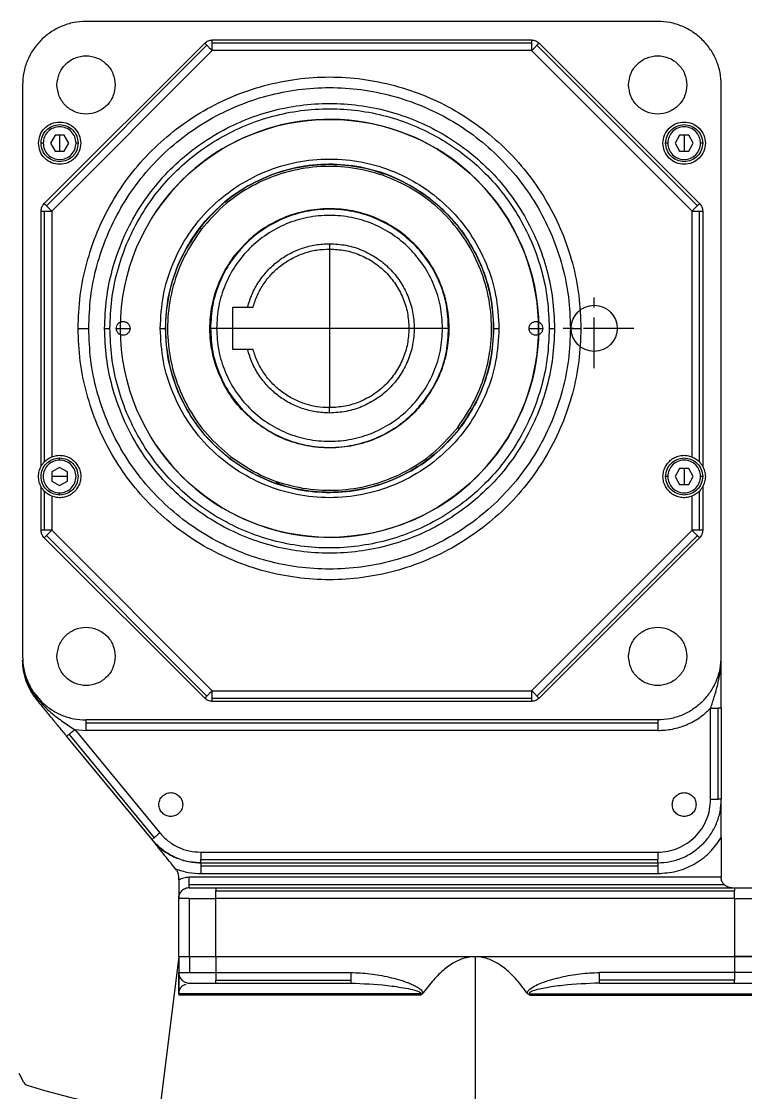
# Model space of a CAD drawing. Header units: millimetres. Extents: x 150937 to 394412, y 327166 to 584759.
# Drawn here: x 268466.1 to 268602.9, y 404506.5 to 404708.9 of the extents above; entities that cross this region are included whole.
import ezdxf

# ---------------------------------------------------------------- set-up
doc = ezdxf.new("R2010")
doc.units = ezdxf.units.MM
doc.linetypes.add('CENTER', pattern=[50.8, 31.75, -6.35, 6.35, -6.35])

# ---------------------------------------------------------------- blocks, each defined once
blk = doc.blocks.new('Motor_Hyponic_1hp_side')
at = {"color": 7, "linetype": 'Continuous', "lineweight": 25}
for p, q in [((62, 58), (-46, 58)), ((-53.91, 23.59), (-23.59, 53.91)), ((-23.17, 53.5), (-53.5, 23.17)), ((-22.17, 54.5), (38.17, 54.5)), ((38.17, 53.91), (-22.17, 53.91)), ((69.5, 23.17), (39.17, 53.5)), ((39.59, 53.91), (69.91, 23.59)), ((-22.17, 52.5), (-52.5, 22.17)), ((38.17, 52.5), (-22.17, 52.5)), ((68.5, 22.17), (38.17, 52.5)), ((-58, 46), (-58, -62)), ((74, -62), (74, 46)), ((-51.87, 36.5), (-52.73, 35)), ((-50.13, 36.5), (-51.87, 36.5)), ((-51, 36.5), (-51, 35)), ((-49.27, 35), (-50.13, 36.5)), ((66.13, 36.5), (65.27, 35)), ((67.87, 36.5), (66.13, 36.5)), ((67, 36.5), (67, 35)), ((68.73, 35), (67.87, 36.5)), ((-52.73, 35), (-51.87, 33.5)), ((-51, 35), (-51, 33.5)), ((-50.13, 33.5), (-49.27, 35)), ((65.27, 35), (66.13, 33.5)), ((67, 35), (67, 33.5)), ((67.87, 33.5), (68.73, 35)), ((-51.87, 33.5), (-50.13, 33.5)), ((66.13, 33.5), (67.87, 33.5)), ((8.41, 29.84), (10.11, 29.17)), ((-54.5, -26.06), (-54.5, 22.17)), ((-53.91, 22.17), (-53.91, -25.26)), ((-52.5, 22.17), (-52.5, -24.29)), ((68.5, -24.29), (68.5, 22.17)), ((69.91, -25.26), (69.91, 22.17)), ((70.5, 22.17), (70.5, -26.06)), ((13.78, 17.83), (15.16, 16.53)), ((-17.8, 13.76), (-16.82, 14.8)), ((-0.36, 14.97), (0.85, 14.92)), ((-18.37, 12.91), (-17.83, 13.78)), ((-18.21, 13.1), (-17.8, 13.76)), ((-18.3, 4), (-15.49, 4)), ((-18.3, -4), (-18.3, 4)), ((-42.5, 0), (-41.5, 0)), ((-40.3, 0), (-39, 0)), ((-39, 0), (-37.7, 0)), ((-32, 0), (-31, 0)), ((-21.35, 0), (-22.5, 0)), ((-22.4, -0.97), (-22.45, 0.53)), ((-22.36, -1.42), (-22.42, 0.77)), ((22.5, 0), (21.35, 0)), ((22.36, 1.42), (22.42, -0.77)), ((22.4, 0.97), (22.45, -0.53)), ((31, 0), (32, 0)), ((37.7, 0), (39, 0)), ((39, 0), (40.3, 0)), ((41.5, 0), (42.5, 0)), ((-15.49, -4), (-18.3, -4)), ((17.8, -13.76), (16.82, -14.8)), ((18.21, -13.1), (17.8, -13.76)), ((18.37, -12.91), (17.83, -13.78)), ((0.85, -14.92), (-0.36, -14.97)), ((-13.78, -17.83), (-15.16, -16.53)), ((-51, -26.27), (-52.5, -27.13)), ((-49.5, -27.13), (-51, -26.27)), ((-52.5, -27.13), (-52.5, -28.87)), ((-51, -28), (-52.5, -28)), ((-49.5, -28), (-51, -28)), ((-49.5, -28.87), (-49.5, -27.13)), ((66.13, -26.5), (65.27, -28)), ((65.27, -28), (66.13, -29.5)), ((67.87, -26.5), (66.13, -26.5)), ((67, -26.5), (67, -28)), ((67, -28), (67, -29.5)), ((68.73, -28), (67.87, -26.5)), ((67.87, -29.5), (68.73, -28)), ((-54.5, -38.17), (-54.5, -29.94)), ((-52.5, -28.87), (-51, -29.73)), ((-51, -29.73), (-49.5, -28.87)), ((-8.41, -29.84), (-10.11, -29.17)), ((66.13, -29.5), (67.87, -29.5)), ((70.5, -29.94), (70.5, -38.17)), ((-53.91, -30.74), (-53.91, -38.17)), ((-52.5, -31.71), (-52.5, -38.17)), ((68.5, -38.17), (68.5, -31.71)), ((69.91, -38.17), (69.91, -30.74)), ((-52.5, -38.17), (-22.17, -68.5)), ((38.17, -68.5), (68.5, -38.17)), ((-23.59, -69.91), (-53.91, -39.59)), ((-53.5, -39.17), (-23.17, -69.5)), ((39.17, -69.5), (69.5, -39.17)), ((69.91, -39.59), (39.59, -69.91)), ((-58, -62.69), (-57.98, -62.83)), ((-22.17, -68.5), (38.17, -68.5)), ((-54.37, -70.58), (-55.37, -69.33)), ((-22.17, -69.91), (38.17, -69.91)), ((38.17, -70.5), (-22.17, -70.5)), ((72, -89), (72, -71.8)), ((73.41, -89), (73.41, -71.8)), ((74, -71.8), (74, -89)), ((62, -74), (-46, -74)), ((62, -74.59), (-46, -74.59)), ((-49.22, -76.74), (-33.15, -96.26)), ((-48.13, -75.84), (-46, -76)), ((-48.13, -75.84), (-32.06, -95.36)), ((62, -76), (-46, -76)), ((-49.68, -77.11), (-33.6, -96.63)), ((74, -96.25), (74, -103.74)), ((-24.34, -99), (62, -99)), ((-24.34, -100.41), (62, -100.41)), ((-24.34, -101), (62, -101)), ((-28.94, -102.37), (-29.1, -102.17)), ((-28.94, -102.37), (-28.61, -102.96)), ((-28.5, -103.62), (-28.61, -102.96)), ((62, -101.63), (-24.23, -101.63)), ((-24.23, -103.04), (62, -103.04)), ((-28.5, -104.28), (-28.5, -103.62)), ((74, -103.74), (-26.5, -103.74)), ((74.59, -105.16), (-26.5, -105.16)), ((-21.5, -105.74), (76.5, -105.74)), ((-21.5, -106.33), (76.5, -106.33)), ((-28.5, -118.74), (-28.5, -107.74)), ((-26.45, -118.74), (-26.45, -107.74)), ((76.5, -107.74), (-21.5, -107.74)), ((-21.5, -118.74), (-21.5, -107.74)), ((76.5, -107.74), (76.5, -118.74)), ((-28.5, -118.74), (-32.5, -150.75)), ((-28.5, -118.74), (-28.5, -121.74)), ((-26.45, -118.74), (-26.45, -121.74)), ((-21.5, -118.74), (-21.5, -121.74)), ((-21.5, -118.74), (27.5, -118.74)), ((-21.5, -118.74), (76.5, -118.74)), ((27.5, -118.74), (27.5, -150.74)), ((27.5, -118.74), (76.5, -118.74)), ((76.5, -118.74), (76.5, -121.74)), ((-28.5, -121.74), (-28.5, -123.74)), ((-21.5, -121.74), (4, -121.74)), ((-21.5, -123.16), (4, -123.16)), ((76.5, -121.74), (51, -121.74)), ((76.5, -123.16), (51, -123.16)), ((-28.5, -123.74), (-28.5, -125.63)), ((-26.89, -123.7), (-26.5, -123.74)), ((-21.5, -123.74), (4, -123.74)), ((19.11, -123.74), (17.64, -125.63)), ((37.36, -125.63), (35.89, -123.74)), ((51, -123.74), (76.5, -123.74))]:
    blk.add_line(p, q, dxfattribs=at)
for p, q in [((0, 15), (0, -15)), ((21.35, 0), (-21.35, 0))]:
    blk.add_line(p, q)
for points in [[(-46, 58), (-46.79, 57.96), (-48.36, 57.87), (-50.62, 57.15), (-52.72, 56.06), (-53.9, 55.01), (-54.49, 54.49)], [(70.49, 54.49), (69.9, 55.01), (68.72, 56.06), (66.62, 57.15), (64.36, 57.87), (62.79, 57.96), (62, 58)], [(-54.49, 54.49), (-55.01, 53.9), (-56.06, 52.72), (-57.15, 50.62), (-57.87, 48.36), (-57.96, 46.79), (-58, 46)], [(-23.59, 53.91), (-23.38, 54.08), (-22.97, 54.42), (-22.44, 54.47), (-22.17, 54.5)], [(-23.59, 53.91), (-23.58, 53.91), (-23.57, 53.9), (-23.49, 53.81), (-23.36, 53.69), (-23.23, 53.56), (-23.17, 53.5)], [(-23.17, 53.5), (-23.1, 53.43), (-22.96, 53.29), (-22.72, 53.04), (-22.45, 52.78), (-22.26, 52.59), (-22.17, 52.5)], [(-22.17, 53.91), (-22.17, 54), (-22.17, 54.18), (-22.17, 54.36), (-22.17, 54.48), (-22.17, 54.49), (-22.17, 54.5)], [(-22.17, 52.5), (-22.17, 52.63), (-22.17, 52.89), (-22.17, 53.27), (-22.17, 53.62), (-22.17, 53.82), (-22.17, 53.91)], [(38.17, 54.5), (38.44, 54.47), (38.97, 54.42), (39.38, 54.08), (39.59, 53.91)], [(38.17, 54.5), (38.17, 54.49), (38.17, 54.48), (38.17, 54.36), (38.17, 54.18), (38.17, 54), (38.17, 53.91)], [(38.17, 53.91), (38.17, 53.82), (38.17, 53.62), (38.17, 53.27), (38.17, 52.89), (38.17, 52.63), (38.17, 52.5)], [(38.17, 52.5), (38.26, 52.59), (38.45, 52.78), (38.72, 53.04), (38.96, 53.29), (39.1, 53.43), (39.17, 53.5)], [(39.17, 53.5), (39.23, 53.56), (39.36, 53.69), (39.49, 53.81), (39.57, 53.9), (39.58, 53.91), (39.59, 53.91)], [(74, 46), (73.96, 46.79), (73.87, 48.36), (73.15, 50.62), (72.06, 52.72), (71.01, 53.9), (70.49, 54.49)], [(-51.5, 46), (-51.42, 46.72), (-51.25, 48.16), (-49.98, 49.99), (-48.16, 51.21), (-46, 51.64), (-43.84, 51.21), (-42.02, 49.99), (-40.75, 48.16), (-40.58, 46.72), (-40.5, 46)], [(56.5, 46), (56.58, 46.72), (56.75, 48.16), (58.02, 49.99), (59.84, 51.21), (62, 51.64), (64.16, 51.21), (65.98, 49.99), (67.25, 48.16), (67.42, 46.72), (67.5, 46)], [(-40.5, 46), (-40.58, 45.28), (-40.75, 43.84), (-42.02, 42.01), (-43.84, 40.79), (-46, 40.36), (-48.16, 40.79), (-49.98, 42.01), (-51.25, 43.84), (-51.42, 45.28), (-51.5, 46)], [(67.5, 46), (67.42, 45.28), (67.25, 43.84), (65.98, 42.01), (64.16, 40.79), (62, 40.36), (59.84, 40.79), (58.02, 42.01), (56.75, 43.84), (56.58, 45.28), (56.5, 46)], [(-42.5, 0), (-42.43, 1.85), (-42.29, 5.56), (-41.16, 11.03), (-39.38, 16.31), (-36.91, 21.31), (-33.81, 25.95), (-30.14, 30.14), (-25.95, 33.81), (-21.31, 36.91), (-16.31, 39.38), (-11.03, 41.17), (-5.56, 42.26), (0, 42.62), (5.56, 42.26), (11.03, 41.17), (16.31, 39.38), (21.31, 36.91), (25.95, 33.81), (30.14, 30.14), (33.81, 25.95), (36.91, 21.31), (39.38, 16.31), (41.16, 11.03), (42.29, 5.56), (42.43, 1.85), (42.5, 0)], [(-41.5, 0), (-41.43, 1.81), (-41.29, 5.43), (-40.19, 10.77), (-38.45, 15.93), (-36.04, 20.81), (-33.02, 25.34), (-29.43, 29.43), (-25.34, 33.02), (-20.81, 36.04), (-15.93, 38.45), (-10.77, 40.2), (-5.43, 41.26), (0, 41.62), (5.43, 41.26), (10.77, 40.2), (15.93, 38.45), (20.81, 36.04), (25.34, 33.02), (29.43, 29.43), (33.02, 25.34), (36.04, 20.81), (38.45, 15.93), (40.19, 10.77), (41.29, 5.43), (41.43, 1.81), (41.5, 0)], [(-55, 35), (-54.94, 35.52), (-54.82, 36.57), (-53.89, 37.9), (-52.57, 38.79), (-51, 39.1), (-49.43, 38.79), (-48.11, 37.9), (-47.18, 36.57), (-47.06, 35.52), (-47, 35)], [(-54.5, 35), (-54.45, 35.46), (-54.34, 36.38), (-53.53, 37.53), (-52.38, 38.34), (-51.46, 38.45), (-51, 38.5)], [(-51, 38.5), (-50.54, 38.45), (-49.62, 38.34), (-48.47, 37.53), (-47.66, 36.38), (-47.55, 35.46), (-47.5, 35)], [(63, 35), (63.06, 35.52), (63.18, 36.57), (64.11, 37.9), (65.43, 38.79), (67, 39.1), (68.57, 38.79), (69.89, 37.9), (70.82, 36.57), (70.94, 35.52), (71, 35)], [(63.5, 35), (63.55, 35.46), (63.66, 36.38), (64.47, 37.53), (65.62, 38.34), (66.54, 38.45), (67, 38.5)], [(67, 38.5), (67.46, 38.45), (68.38, 38.34), (69.53, 37.53), (70.34, 36.38), (70.45, 35.46), (70.5, 35)], [(-51, 38.1), (-51.41, 38.05), (-52.22, 37.96), (-53.24, 37.24), (-53.96, 36.22), (-54.05, 35.41), (-54.1, 35)], [(-47.9, 35), (-47.95, 35.41), (-48.04, 36.22), (-48.76, 37.24), (-49.78, 37.96), (-50.59, 38.05), (-51, 38.1)], [(67, 38.1), (66.59, 38.05), (65.78, 37.96), (64.76, 37.24), (64.04, 36.22), (63.95, 35.41), (63.9, 35)], [(70.1, 35), (70.05, 35.41), (69.96, 36.22), (69.24, 37.24), (68.22, 37.96), (67.41, 38.05), (67, 38.1)], [(-47, 35), (-47.06, 34.48), (-47.18, 33.43), (-48.11, 32.1), (-49.43, 31.21), (-51, 30.9), (-52.57, 31.21), (-53.89, 32.1), (-54.82, 33.43), (-54.94, 34.48), (-55, 35)], [(-51, 31.5), (-51.46, 31.55), (-52.38, 31.66), (-53.53, 32.47), (-54.34, 33.62), (-54.45, 34.54), (-54.5, 35)], [(-54.1, 35), (-54.05, 34.59), (-53.96, 33.78), (-53.24, 32.75), (-52.22, 32.06), (-51, 31.82), (-49.78, 32.06), (-48.76, 32.75), (-48.04, 33.78), (-47.95, 34.59), (-47.9, 35)], [(-47.5, 35), (-47.55, 34.54), (-47.66, 33.62), (-48.47, 32.47), (-49.62, 31.66), (-50.54, 31.55), (-51, 31.5)], [(71, 35), (70.94, 34.48), (70.82, 33.43), (69.89, 32.1), (68.57, 31.21), (67, 30.9), (65.43, 31.21), (64.11, 32.1), (63.18, 33.43), (63.06, 34.48), (63, 35)], [(67, 31.5), (66.54, 31.55), (65.62, 31.66), (64.47, 32.47), (63.66, 33.62), (63.55, 34.54), (63.5, 35)], [(63.9, 35), (63.95, 34.59), (64.04, 33.78), (64.76, 32.75), (65.78, 32.06), (67, 31.82), (68.22, 32.06), (69.24, 32.75), (69.96, 33.78), (70.05, 34.59), (70.1, 35)], [(70.5, 35), (70.45, 34.54), (70.34, 33.62), (69.53, 32.47), (68.38, 31.66), (67.46, 31.55), (67, 31.5)], [(-32, 0), (-31.88, 2.09), (-31.64, 6.28), (-29.74, 12.32), (-26.78, 17.89), (-22.77, 22.77), (-17.89, 26.78), (-12.32, 29.75), (-6.28, 31.59), (0, 32.21), (6.28, 31.59), (12.32, 29.75), (17.89, 26.78), (22.77, 22.77), (26.78, 17.89), (29.74, 12.32), (31.64, 6.28), (31.88, 2.09), (32, 0)], [(-31, 0), (-30.88, 2.03), (-30.65, 6.09), (-28.81, 11.94), (-25.95, 17.33), (-22.06, 22.06), (-17.33, 25.94), (-11.94, 28.82), (-6.09, 30.6), (0, 31.2), (6.09, 30.6), (11.94, 28.82), (17.33, 25.94), (22.06, 22.06), (25.95, 17.33), (28.81, 11.94), (30.65, 6.09), (30.88, 2.03), (31, 0)], [(18.96, 24.53), (17.29, 25.67), (13.93, 27.97), (8.18, 30.1), (2.16, 31.13), (-3.96, 30.95), (-9.92, 29.58), (-15.49, 27.07), (-20.53, 23.56), (-23.19, 20.5), (-24.53, 18.96)], [(24.21, -18.72), (25.34, -17.06), (27.61, -13.75), (29.71, -8.07), (30.73, -2.13), (30.55, 3.91), (29.2, 9.79), (26.73, 15.3), (23.23, 20.22), (18.84, 24.36), (13.72, 27.57), (8.08, 29.72), (2.13, 30.72), (-3.91, 30.55), (-9.8, 29.2), (-15.29, 26.72), (-20.26, 23.26), (-22.89, 20.23), (-24.21, 18.72)], [(24.53, -18.96), (25.67, -17.29), (27.97, -13.93), (30.1, -8.18), (31.13, -2.16), (30.95, 3.96), (29.58, 9.92), (27.07, 15.49), (23.56, 20.53), (20.5, 23.19), (18.96, 24.53)], [(-54.5, 22.17), (-54.47, 22.44), (-54.42, 22.97), (-54.08, 23.38), (-53.91, 23.59)], [(-53.5, 23.17), (-53.56, 23.23), (-53.69, 23.36), (-53.81, 23.49), (-53.9, 23.57), (-53.91, 23.58), (-53.91, 23.59)], [(-52.5, 22.17), (-52.59, 22.26), (-52.78, 22.45), (-53.04, 22.72), (-53.29, 22.96), (-53.43, 23.1), (-53.5, 23.17)], [(22.5, 0), (22.42, 1.47), (22.25, 4.42), (20.91, 8.67), (18.83, 12.58), (16.01, 16.01), (12.58, 18.83), (8.67, 20.92), (4.42, 22.21), (0, 22.65), (-4.42, 22.21), (-8.67, 20.92), (-12.58, 18.83), (-16.01, 16.01), (-18.83, 12.58), (-20.91, 8.67), (-22.25, 4.42), (-22.42, 1.47), (-22.5, 0)], [(17.88, -13.82), (18.72, -12.6), (20.39, -10.16), (21.94, -5.96), (22.69, -1.57), (22.56, 2.89), (21.57, 7.23), (19.74, 11.3), (17.16, 14.93), (13.91, 17.99), (10.13, 20.36), (5.97, 21.95), (1.57, 22.69), (-2.89, 22.56), (-7.24, 21.57), (-11.29, 19.73), (-14.97, 17.18), (-16.91, 14.94), (-17.88, 13.82)], [(69.5, 23.17), (69.43, 23.1), (69.29, 22.96), (69.04, 22.72), (68.78, 22.45), (68.59, 22.26), (68.5, 22.17)], [(69.91, 23.59), (69.91, 23.58), (69.9, 23.57), (69.81, 23.49), (69.69, 23.36), (69.56, 23.23), (69.5, 23.17)], [(69.91, 23.59), (70.08, 23.38), (70.42, 22.97), (70.47, 22.44), (70.5, 22.17)], [(-54.5, 22.17), (-54.49, 22.17), (-54.48, 22.17), (-54.36, 22.17), (-54.18, 22.17), (-54, 22.17), (-53.91, 22.17)], [(-53.91, 22.17), (-53.82, 22.17), (-53.62, 22.17), (-53.27, 22.17), (-52.89, 22.17), (-52.63, 22.17), (-52.5, 22.17)], [(21.35, 0), (21.27, 1.4), (21.11, 4.19), (19.84, 8.22), (17.87, 11.94), (15.19, 15.19), (11.94, 17.86), (8.22, 19.85), (4.19, 21.07), (0, 21.48), (-4.19, 21.07), (-8.22, 19.85), (-11.94, 17.86), (-15.19, 15.19), (-17.87, 11.94), (-19.84, 8.22), (-21.11, 4.19), (-21.27, 1.4), (-21.35, 0)], [(68.5, 22.17), (68.63, 22.17), (68.89, 22.17), (69.27, 22.17), (69.62, 22.17), (69.82, 22.17), (69.91, 22.17)], [(69.91, 22.17), (70, 22.17), (70.18, 22.17), (70.36, 22.17), (70.48, 22.17), (70.49, 22.17), (70.5, 22.17)], [(-24.53, 18.96), (-25.67, 17.29), (-27.97, 13.93), (-30.1, 8.18), (-31.13, 2.16), (-30.95, -3.96), (-29.58, -9.92), (-27.07, -15.49), (-23.56, -20.53), (-20.5, -23.19), (-18.96, -24.53)], [(-24.21, 18.72), (-25.34, 17.06), (-27.61, 13.75), (-29.71, 8.07), (-30.73, 2.13), (-30.55, -3.91), (-29.2, -9.8), (-26.72, -15.29), (-23.26, -20.26), (-20.23, -22.89), (-18.72, -24.21)], [(-24.53, 18.96), (-24.52, 18.96), (-24.51, 18.95), (-24.44, 18.89), (-24.33, 18.81), (-24.25, 18.75), (-24.21, 18.72)], [(-15.49, 4), (-15.23, 4.84), (-14.71, 6.52), (-13.42, 8.84), (-11.79, 10.92), (-9.84, 12.71), (-7.63, 14.15), (-5.2, 15.2), (-2.64, 15.87), (-0.88, 15.96), (0, 16)], [(-14.46, 4), (-14.2, 4.77), (-13.7, 6.32), (-12.47, 8.45), (-10.95, 10.36), (-9.12, 11.99), (-7.06, 13.31), (-4.81, 14.27), (-2.44, 14.89), (-0.81, 14.96), (0, 15)], [(0, 16), (1.05, 15.94), (3.14, 15.82), (6.16, 14.87), (8.95, 13.39), (11.39, 11.39), (13.39, 8.95), (14.88, 6.16), (15.79, 3.14), (16.1, 0), (15.79, -3.14), (14.88, -6.16), (13.39, -8.95), (11.39, -11.39), (8.95, -13.39), (6.16, -14.87), (3.14, -15.82), (1.05, -15.94), (0, -16)], [(0, 16), (0, 15.87), (0, 15.61), (0, 15.28), (0, 15.05), (0, 15.02), (0, 15)], [(0, 15), (0.98, 14.94), (2.95, 14.83), (5.78, 13.94), (8.39, 12.55), (10.67, 10.67), (12.55, 8.39), (13.94, 5.78), (14.83, 2.95), (14.94, 0.98), (15, 0)], [(-13.82, -17.88), (-14.94, -16.91), (-17.18, -14.97), (-19.73, -11.29), (-21.57, -7.24), (-22.56, -2.89), (-22.69, 1.57), (-21.94, 5.96), (-20.39, 10.16), (-18.72, 12.6), (-17.88, 13.82)], [(-17.8, 13.76), (-17.8, 13.76), (-17.8, 13.76), (-17.82, 13.78), (-17.85, 13.8), (-17.87, 13.82), (-17.88, 13.82)], [(42.5, 0), (42.43, -1.85), (42.29, -5.56), (41.16, -11.03), (39.38, -16.31), (36.91, -21.31), (33.81, -25.95), (30.14, -30.14), (25.95, -33.81), (21.31, -36.91), (16.31, -39.38), (11.03, -41.17), (5.56, -42.26), (0, -42.62), (-5.56, -42.26), (-11.03, -41.17), (-16.31, -39.38), (-21.31, -36.91), (-25.95, -33.81), (-30.14, -30.14), (-33.81, -25.95), (-36.91, -21.31), (-39.38, -16.31), (-41.16, -11.03), (-42.29, -5.56), (-42.43, -1.85), (-42.5, 0)], [(41.5, 0), (41.43, -1.81), (41.29, -5.43), (40.19, -10.77), (38.45, -15.93), (36.04, -20.81), (33.02, -25.34), (29.43, -29.43), (25.34, -33.02), (20.81, -36.04), (15.93, -38.45), (10.77, -40.2), (5.43, -41.26), (0, -41.62), (-5.43, -41.26), (-10.77, -40.2), (-15.93, -38.45), (-20.81, -36.04), (-25.34, -33.02), (-29.43, -29.43), (-33.02, -25.34), (-36.04, -20.81), (-38.45, -15.93), (-40.19, -10.77), (-41.29, -5.43), (-41.43, -1.81), (-41.5, 0)], [(-40.3, 0), (-40.28, 0.17), (-40.24, 0.51), (-39.94, 0.94), (-39.51, 1.23), (-39, 1.33), (-38.49, 1.23), (-38.06, 0.94), (-37.76, 0.51), (-37.72, 0.17), (-37.7, 0)], [(-37.7, 0), (-37.72, -0.17), (-37.76, -0.51), (-38.06, -0.94), (-38.49, -1.23), (-39, -1.33), (-39.51, -1.23), (-39.94, -0.94), (-40.24, -0.51), (-40.28, -0.17), (-40.3, 0)], [(32, 0), (31.88, -2.09), (31.64, -6.28), (29.74, -12.32), (26.78, -17.89), (22.77, -22.77), (17.89, -26.78), (12.32, -29.75), (6.28, -31.59), (0, -32.21), (-6.28, -31.59), (-12.32, -29.75), (-17.89, -26.78), (-22.77, -22.77), (-26.78, -17.89), (-29.74, -12.32), (-31.64, -6.28), (-31.88, -2.09), (-32, 0)], [(31, 0), (30.88, -2.03), (30.65, -6.09), (28.81, -11.94), (25.95, -17.33), (22.06, -22.06), (17.33, -25.94), (11.94, -28.82), (6.09, -30.6), (0, -31.2), (-6.09, -30.6), (-11.94, -28.82), (-17.33, -25.94), (-22.06, -22.06), (-25.95, -17.33), (-28.81, -11.94), (-30.65, -6.09), (-30.88, -2.03), (-31, 0)], [(-22.5, 0), (-22.42, -1.47), (-22.25, -4.42), (-20.91, -8.67), (-18.83, -12.58), (-16.01, -16.01), (-12.58, -18.83), (-8.67, -20.92), (-4.42, -22.21), (0, -22.65), (4.42, -22.21), (8.67, -20.92), (12.58, -18.83), (16.01, -16.01), (18.83, -12.58), (20.91, -8.67), (22.25, -4.42), (22.42, -1.47), (22.5, 0)], [(-21.35, 0), (-21.27, -1.4), (-21.11, -4.19), (-19.84, -8.22), (-17.87, -11.94), (-15.19, -15.19), (-11.94, -17.86), (-8.22, -19.85), (-4.19, -21.07), (0, -21.48), (4.19, -21.07), (8.22, -19.85), (11.94, -17.86), (15.19, -15.19), (17.87, -11.94), (19.84, -8.22), (21.11, -4.19), (21.27, -1.4), (21.35, 0)], [(15, 0), (14.94, -0.98), (14.83, -2.95), (13.94, -5.78), (12.55, -8.39), (10.67, -10.67), (8.39, -12.55), (5.78, -13.94), (2.95, -14.83), (0.98, -14.94), (0, -15)], [(37.7, 0), (37.72, 0.17), (37.76, 0.51), (38.06, 0.94), (38.49, 1.23), (39, 1.33), (39.51, 1.23), (39.94, 0.94), (40.24, 0.51), (40.28, 0.17), (40.3, 0)], [(40.3, 0), (40.28, -0.17), (40.24, -0.51), (39.94, -0.94), (39.51, -1.23), (39, -1.33), (38.49, -1.23), (38.06, -0.94), (37.76, -0.51), (37.72, -0.17), (37.7, 0)], [(0, -16), (-0.88, -15.96), (-2.64, -15.87), (-5.2, -15.2), (-7.63, -14.15), (-9.84, -12.71), (-11.79, -10.92), (-13.42, -8.84), (-14.71, -6.52), (-15.23, -4.84), (-15.49, -4)], [(0, -15), (-0.81, -14.96), (-2.44, -14.89), (-4.81, -14.27), (-7.06, -13.31), (-9.12, -11.99), (-10.95, -10.36), (-12.47, -8.45), (-13.7, -6.32), (-14.2, -4.77), (-14.46, -4)], [(17.88, -13.82), (16.91, -14.94), (14.97, -17.18), (11.29, -19.73), (7.24, -21.57), (2.89, -22.56), (-1.57, -22.69), (-5.96, -21.94), (-10.16, -20.39), (-12.6, -18.72), (-13.82, -17.88)], [(17.88, -13.82), (17.87, -13.82), (17.85, -13.8), (17.82, -13.78), (17.8, -13.76), (17.8, -13.76), (17.8, -13.76)], [(0, -16), (0, -15.87), (0, -15.61), (0, -15.28), (0, -15.05), (0, -15.02), (0, -15)], [(-18.96, -24.53), (-17.29, -25.67), (-13.93, -27.97), (-8.18, -30.1), (-2.16, -31.13), (3.96, -30.95), (9.92, -29.58), (15.49, -27.07), (20.53, -23.56), (23.19, -20.5), (24.53, -18.96)], [(-18.72, -24.21), (-17.06, -25.34), (-13.75, -27.61), (-8.07, -29.71), (-2.13, -30.73), (3.91, -30.55), (9.8, -29.2), (15.29, -26.72), (20.26, -23.26), (22.89, -20.23), (24.21, -18.72)], [(24.21, -18.72), (24.25, -18.75), (24.33, -18.81), (24.44, -18.89), (24.51, -18.95), (24.52, -18.96), (24.53, -18.96)], [(-52.5, -24.29), (-52.19, -24.19), (-51.57, -23.99), (-50.58, -23.98), (-49.62, -24.2), (-48.74, -24.65), (-48, -25.3), (-47.44, -26.1), (-47.07, -27.02), (-47.02, -27.67), (-47, -28)], [(63, -28), (63.02, -27.67), (63.07, -27.02), (63.44, -26.1), (64, -25.3), (64.74, -24.65), (65.62, -24.2), (66.58, -23.98), (67.57, -23.99), (68.19, -24.19), (68.5, -24.29)], [(-55, -28), (-54.98, -27.66), (-54.93, -26.98), (-54.64, -26.37), (-54.5, -26.06)], [(-54.5, -28), (-54.45, -27.54), (-54.34, -26.62), (-53.53, -25.47), (-52.38, -24.66), (-51.46, -24.55), (-51, -24.5)], [(-51, -24.9), (-51.41, -24.95), (-52.22, -25.04), (-53.25, -25.76), (-53.94, -26.78), (-54.18, -28), (-53.94, -29.22), (-53.25, -30.24), (-52.22, -30.96), (-51.41, -31.05), (-51, -31.1)], [(-51, -24.5), (-50.54, -24.55), (-49.62, -24.66), (-48.47, -25.47), (-47.66, -26.62), (-47.55, -27.54), (-47.5, -28)], [(-47.9, -28), (-47.95, -27.59), (-48.04, -26.78), (-48.76, -25.76), (-49.78, -25.04), (-50.59, -24.95), (-51, -24.9)], [(63.5, -28), (63.55, -27.54), (63.66, -26.62), (64.47, -25.47), (65.62, -24.66), (66.54, -24.55), (67, -24.5)], [(67, -24.9), (66.59, -24.95), (65.78, -25.04), (64.76, -25.76), (64.04, -26.78), (63.95, -27.59), (63.9, -28)], [(67, -24.5), (67.46, -24.55), (68.38, -24.66), (69.53, -25.47), (70.34, -26.62), (70.45, -27.54), (70.5, -28)], [(70.1, -28), (70.05, -27.59), (69.96, -26.78), (69.24, -25.76), (68.22, -25.04), (67.41, -24.95), (67, -24.9)], [(70.5, -26.06), (70.64, -26.37), (70.93, -26.98), (70.98, -27.66), (71, -28)], [(-54.5, -29.94), (-54.64, -29.63), (-54.93, -29.02), (-54.98, -28.34), (-55, -28)], [(-51, -31.5), (-51.46, -31.45), (-52.38, -31.34), (-53.53, -30.53), (-54.34, -29.38), (-54.45, -28.46), (-54.5, -28)], [(-47, -28), (-47.02, -28.33), (-47.07, -28.98), (-47.44, -29.9), (-48, -30.7), (-48.74, -31.35), (-49.62, -31.8), (-50.58, -32.02), (-51.57, -32.01), (-52.19, -31.81), (-52.5, -31.71)], [(-51, -31.1), (-50.59, -31.05), (-49.78, -30.96), (-48.76, -30.24), (-48.04, -29.22), (-47.95, -28.41), (-47.9, -28)], [(-47.5, -28), (-47.55, -28.46), (-47.66, -29.38), (-48.47, -30.53), (-49.62, -31.34), (-50.54, -31.45), (-51, -31.5)], [(68.5, -31.71), (68.19, -31.81), (67.57, -32.01), (66.58, -32.02), (65.62, -31.8), (64.74, -31.35), (64, -30.7), (63.44, -29.9), (63.07, -28.98), (63.02, -28.33), (63, -28)], [(67, -31.5), (66.54, -31.45), (65.62, -31.34), (64.47, -30.53), (63.66, -29.38), (63.55, -28.46), (63.5, -28)], [(63.9, -28), (63.95, -28.41), (64.04, -29.22), (64.76, -30.25), (65.78, -30.94), (67, -31.18), (68.22, -30.94), (69.24, -30.25), (69.96, -29.22), (70.05, -28.41), (70.1, -28)], [(70.5, -28), (70.45, -28.46), (70.34, -29.38), (69.53, -30.53), (68.38, -31.34), (67.46, -31.45), (67, -31.5)], [(71, -28), (70.98, -28.34), (70.93, -29.02), (70.64, -29.63), (70.5, -29.94)], [(-53.91, -39.59), (-54.08, -39.38), (-54.42, -38.97), (-54.47, -38.44), (-54.5, -38.17)], [(-53.91, -38.17), (-54, -38.17), (-54.18, -38.17), (-54.36, -38.17), (-54.48, -38.17), (-54.49, -38.17), (-54.5, -38.17)], [(-52.5, -38.17), (-52.63, -38.17), (-52.89, -38.17), (-53.27, -38.17), (-53.62, -38.17), (-53.82, -38.17), (-53.91, -38.17)], [(-53.5, -39.17), (-53.43, -39.1), (-53.29, -38.96), (-53.04, -38.72), (-52.78, -38.45), (-52.59, -38.26), (-52.5, -38.17)], [(68.5, -38.17), (68.59, -38.26), (68.78, -38.45), (69.04, -38.72), (69.29, -38.96), (69.43, -39.1), (69.5, -39.17)], [(69.91, -38.17), (69.82, -38.17), (69.62, -38.17), (69.27, -38.17), (68.89, -38.17), (68.63, -38.17), (68.5, -38.17)], [(70.5, -38.17), (70.47, -38.44), (70.42, -38.97), (70.08, -39.38), (69.91, -39.59)], [(70.5, -38.17), (70.49, -38.17), (70.48, -38.17), (70.36, -38.17), (70.18, -38.17), (70, -38.17), (69.91, -38.17)], [(-53.91, -39.59), (-53.91, -39.58), (-53.9, -39.57), (-53.81, -39.49), (-53.69, -39.36), (-53.56, -39.23), (-53.5, -39.17)], [(69.5, -39.17), (69.56, -39.23), (69.69, -39.36), (69.81, -39.49), (69.9, -39.57), (69.91, -39.58), (69.91, -39.59)], [(-51.5, -62), (-51.42, -61.28), (-51.25, -59.84), (-49.98, -58.01), (-48.16, -56.79), (-46, -56.36), (-43.84, -56.79), (-42.02, -58.01), (-40.75, -59.84), (-40.58, -61.28), (-40.5, -62)], [(56.5, -62), (56.58, -61.28), (56.75, -59.84), (58.02, -58.01), (59.84, -56.79), (62, -56.36), (64.16, -56.79), (65.98, -58.01), (67.25, -59.84), (67.42, -61.28), (67.5, -62)], [(-58, -62), (-57.96, -62.79), (-57.87, -64.36), (-57.15, -66.62), (-56.06, -68.72), (-55.01, -69.9), (-54.49, -70.49)], [(-40.5, -62), (-40.58, -62.72), (-40.75, -64.16), (-42.02, -65.99), (-43.84, -67.21), (-46, -67.64), (-48.16, -67.21), (-49.98, -65.99), (-51.25, -64.16), (-51.42, -62.72), (-51.5, -62)], [(67.5, -62), (67.42, -62.72), (67.25, -64.16), (65.98, -65.99), (64.16, -67.21), (62, -67.64), (59.84, -67.21), (58.02, -65.99), (56.75, -64.16), (56.58, -62.72), (56.5, -62)], [(70.49, -70.49), (71.01, -69.9), (72.06, -68.72), (73.15, -66.62), (73.87, -64.36), (73.96, -62.79), (74, -62)], [(-22.17, -68.5), (-22.26, -68.59), (-22.45, -68.78), (-22.72, -69.04), (-22.96, -69.29), (-23.1, -69.43), (-23.17, -69.5)], [(-22.17, -69.91), (-22.17, -69.82), (-22.17, -69.62), (-22.17, -69.27), (-22.17, -68.89), (-22.17, -68.63), (-22.17, -68.5)], [(38.17, -68.5), (38.17, -68.63), (38.17, -68.89), (38.17, -69.27), (38.17, -69.62), (38.17, -69.82), (38.17, -69.91)], [(39.17, -69.5), (39.1, -69.43), (38.96, -69.29), (38.72, -69.04), (38.45, -68.78), (38.26, -68.59), (38.17, -68.5)], [(-55.26, -70.32), (-55.25, -70.33), (-55.21, -70.34), (-55.09, -70.28), (-55.03, -70.25)], [(-54.49, -70.49), (-53.9, -71.01), (-52.72, -72.06), (-50.62, -73.15), (-48.36, -73.87), (-46.79, -73.96), (-46, -74)], [(-23.17, -69.5), (-23.23, -69.56), (-23.36, -69.69), (-23.49, -69.81), (-23.57, -69.9), (-23.58, -69.91), (-23.59, -69.91)], [(-22.17, -70.5), (-22.44, -70.47), (-22.97, -70.42), (-23.38, -70.08), (-23.59, -69.91)], [(-22.17, -70.5), (-22.17, -70.49), (-22.17, -70.48), (-22.17, -70.36), (-22.17, -70.18), (-22.17, -70), (-22.17, -69.91)], [(39.59, -69.91), (39.38, -70.08), (38.97, -70.42), (38.44, -70.47), (38.17, -70.5)], [(38.17, -69.91), (38.17, -70), (38.17, -70.18), (38.17, -70.36), (38.17, -70.48), (38.17, -70.49), (38.17, -70.5)], [(39.59, -69.91), (39.58, -69.91), (39.57, -69.9), (39.49, -69.81), (39.36, -69.69), (39.23, -69.56), (39.17, -69.5)], [(70.49, -70.49), (69.9, -71.01), (68.72, -72.06), (66.62, -73.15), (64.36, -73.87), (62.79, -73.96), (62, -74)], [(62, -76), (62.93, -75.95), (64.79, -75.84), (67.45, -74.98), (69.94, -73.68), (71.31, -72.42), (72, -71.8)], [(72, -71.8), (72.13, -71.8), (72.39, -71.8), (72.77, -71.8), (73.12, -71.8), (73.32, -71.8), (73.41, -71.8)], [(74, -71.8), (73.99, -71.8), (73.98, -71.8), (73.86, -71.8), (73.68, -71.8), (73.5, -71.8), (73.41, -71.8)], [(-46, -74.59), (-46, -74.5), (-46, -74.32), (-46, -74.14), (-46, -74.02), (-46, -74.01), (-46, -74)], [(-46, -76), (-46, -75.87), (-46, -75.61), (-46, -75.23), (-46, -74.88), (-46, -74.68), (-46, -74.59)], [(62, -74), (62, -74.01), (62, -74.02), (62, -74.14), (62, -74.32), (62, -74.5), (62, -74.59)], [(62, -74.59), (62, -74.68), (62, -74.88), (62, -75.23), (62, -75.61), (62, -75.87), (62, -76)], [(-49.22, -76.74), (-49.29, -76.79), (-49.43, -76.9), (-49.57, -77.02), (-49.66, -77.09), (-49.67, -77.1), (-49.68, -77.11)], [(-49.22, -76.74), (-49.15, -76.67), (-49, -76.55), (-48.73, -76.33), (-48.44, -76.09), (-48.23, -75.92), (-48.13, -75.84)], [(-32.25, -90), (-32.22, -89.71), (-32.15, -89.12), (-31.63, -88.37), (-30.88, -87.87), (-30, -87.69), (-29.12, -87.87), (-28.37, -88.37), (-27.85, -89.12), (-27.78, -89.71), (-27.75, -90)], [(62, -99), (62.65, -98.96), (63.96, -98.89), (65.85, -98.29), (67.59, -97.37), (69.12, -96.12), (70.37, -94.59), (71.29, -92.85), (71.89, -90.96), (71.96, -89.65), (72, -89)], [(64.75, -90), (64.78, -89.71), (64.85, -89.12), (65.37, -88.37), (66.12, -87.87), (67, -87.69), (67.88, -87.87), (68.63, -88.37), (69.15, -89.12), (69.22, -89.71), (69.25, -90)], [(70.49, -97.49), (71.01, -96.9), (72.06, -95.72), (73.15, -93.62), (73.87, -91.36), (73.96, -89.79), (74, -89)], [(72, -89), (72.13, -89), (72.39, -89), (72.77, -89), (73.12, -89), (73.32, -89), (73.41, -89)], [(74, -89), (73.99, -89), (73.98, -89), (73.86, -89), (73.68, -89), (73.5, -89), (73.41, -89)], [(-27.75, -90), (-27.78, -90.29), (-27.85, -90.88), (-28.37, -91.63), (-29.12, -92.13), (-30, -92.31), (-30.88, -92.13), (-31.63, -91.63), (-32.15, -90.88), (-32.22, -90.29), (-32.25, -90)], [(69.25, -90), (69.22, -90.29), (69.15, -90.88), (68.63, -91.63), (67.88, -92.13), (67, -92.31), (66.12, -92.13), (65.37, -91.63), (64.85, -90.88), (64.78, -90.29), (64.75, -90)], [(-33.6, -96.63), (-33.59, -96.62), (-33.58, -96.61), (-33.49, -96.54), (-33.35, -96.42), (-33.22, -96.31), (-33.15, -96.26)], [(-24.23, -101.04), (-25.13, -100.99), (-26.92, -100.87), (-29.47, -99.94), (-31.79, -98.53), (-33, -97.2), (-33.6, -96.54)], [(-33.6, -96.63), (-33, -97.28), (-31.8, -98.58), (-30.24, -99.43), (-29.46, -99.85)], [(-32.06, -95.36), (-32.16, -95.44), (-32.36, -95.61), (-32.65, -95.85), (-32.92, -96.07), (-33.07, -96.19), (-33.15, -96.26)], [(-32.06, -95.36), (-31.55, -95.89), (-30.55, -96.97), (-28.63, -98.11), (-26.54, -98.86), (-25.07, -98.95), (-24.34, -99)], [(62, -103.04), (63.2, -102.95), (65.61, -102.78), (68.96, -101.35), (71.91, -99.21), (73.3, -97.24), (74, -96.25)], [(-24.34, -99), (-24.34, -99.13), (-24.34, -99.39), (-24.34, -99.77), (-24.34, -100.12), (-24.34, -100.32), (-24.34, -100.41)], [(62, -101), (62.79, -100.96), (64.36, -100.87), (66.62, -100.15), (68.72, -99.06), (69.9, -98.01), (70.49, -97.49)], [(62, -99), (62, -99.13), (62, -99.39), (62, -99.77), (62, -100.12), (62, -100.32), (62, -100.41)], [(-29.46, -99.85), (-28.64, -100.19), (-26.99, -100.85), (-25.22, -100.95), (-24.34, -101)], [(-24.34, -101), (-24.34, -100.99), (-24.34, -100.98), (-24.34, -100.86), (-24.34, -100.68), (-24.34, -100.5), (-24.34, -100.41)], [(-24.23, -101.63), (-24.23, -101.54), (-24.23, -101.37), (-24.23, -101.18), (-24.23, -101.07), (-24.23, -101.05), (-24.23, -101.04)], [(62, -101), (62, -100.99), (62, -100.98), (62, -100.86), (62, -100.68), (62, -100.5), (62, -100.41)], [(62, -101.04), (62, -101.05), (62, -101.07), (62, -101.18), (62, -101.37), (62, -101.54), (62, -101.63)], [(-29.1, -102.17), (-28.31, -102.42), (-26.72, -102.93), (-25.06, -103.01), (-24.23, -103.04)], [(-24.23, -103.04), (-24.23, -102.91), (-24.23, -102.65), (-24.23, -102.27), (-24.23, -101.92), (-24.23, -101.73), (-24.23, -101.63)], [(62, -101.63), (62, -101.73), (62, -101.92), (62, -102.27), (62, -102.65), (62, -102.91), (62, -103.04)], [(-26.5, -103.74), (-26.85, -103.77), (-27.55, -103.81), (-28.18, -104.12), (-28.5, -104.28)], [(-26.5, -105.16), (-26.5, -105.06), (-26.5, -104.86), (-26.5, -104.51), (-26.5, -104.14), (-26.5, -103.87), (-26.5, -103.74)], [(-26.5, -105.74), (-26.5, -105.74), (-26.5, -105.72), (-26.5, -105.6), (-26.5, -105.42), (-26.5, -105.24), (-26.5, -105.16)], [(-28.5, -107.74), (-28.49, -107.61), (-28.48, -107.35), (-28.36, -106.97), (-28.18, -106.62), (-28, -106.43), (-27.91, -106.33)], [(-26.5, -105.74), (-26.63, -105.75), (-26.89, -105.77), (-27.27, -105.88), (-27.62, -106.07), (-27.82, -106.24), (-27.91, -106.33)], [(-26.5, -105.74), (-26.42, -105.74), (-26.27, -105.74), (-25.12, -105.74), (-23.47, -105.74), (-22.16, -105.74), (-21.5, -105.74)], [(-21.5, -105.74), (-21.5, -105.75), (-21.5, -105.77), (-21.5, -105.88), (-21.5, -106.07), (-21.5, -106.24), (-21.5, -106.33)], [(-21.5, -107.74), (-21.5, -107.61), (-21.5, -107.35), (-21.5, -106.97), (-21.5, -106.62), (-21.5, -106.43), (-21.5, -106.33)], [(76.5, -105.74), (76.5, -105.75), (76.5, -105.77), (76.5, -105.88), (76.5, -106.07), (76.5, -106.24), (76.5, -106.33)], [(76.5, -105.74), (77.16, -105.74), (78.47, -105.74), (80.12, -105.74), (81.27, -105.74), (81.42, -105.74), (81.5, -105.74)], [(76.5, -107.74), (76.5, -107.61), (76.5, -107.35), (76.5, -106.97), (76.5, -106.62), (76.5, -106.43), (76.5, -106.33)], [(-26.45, -107.74), (-26.76, -107.74), (-27.37, -107.74), (-28, -107.74), (-28.42, -107.74), (-28.47, -107.74), (-28.5, -107.74)], [(-26.45, -107.74), (-26.11, -107.74), (-25.42, -107.74), (-24.19, -107.74), (-22.88, -107.74), (-21.96, -107.74), (-21.5, -107.74)], [(76.5, -107.74), (76.96, -107.74), (77.88, -107.74), (79.19, -107.74), (80.42, -107.74), (81.11, -107.74), (81.45, -107.74)], [(-28.5, -118.74), (-28.47, -118.74), (-28.42, -118.74), (-28, -118.74), (-27.37, -118.74), (-26.76, -118.74), (-26.45, -118.74)], [(-28.5, -118.74), (-28.47, -118.74), (-28.42, -118.74), (-28, -118.74), (-27.37, -118.74), (-26.76, -118.74), (-26.45, -118.74)], [(-26.45, -118.74), (-26.11, -118.74), (-25.42, -118.74), (-24.19, -118.74), (-22.88, -118.74), (-21.96, -118.74), (-21.5, -118.74)], [(-26.45, -118.74), (-26.11, -118.74), (-25.42, -118.74), (-24.19, -118.74), (-22.88, -118.74), (-21.96, -118.74), (-21.5, -118.74)], [(81.45, -118.74), (81.11, -118.74), (80.42, -118.74), (79.19, -118.74), (77.88, -118.74), (76.96, -118.74), (76.5, -118.74)], [(76.5, -118.74), (76.96, -118.74), (77.88, -118.74), (79.19, -118.74), (80.42, -118.74), (81.11, -118.74), (81.45, -118.74)], [(-28.5, -121.74), (-28.49, -121.87), (-28.48, -122.14), (-28.36, -122.51), (-28.18, -122.86), (-28, -123.06), (-27.91, -123.16)], [(-28.5, -121.74), (-28.47, -121.74), (-28.42, -121.74), (-28, -121.74), (-27.37, -121.74), (-26.76, -121.74), (-26.45, -121.74)], [(-27.91, -123.16), (-27.82, -123.24), (-27.62, -123.42), (-27.27, -123.6), (-26.89, -123.72), (-26.63, -123.74), (-26.5, -123.74)], [(-26.45, -121.74), (-26.11, -121.74), (-25.42, -121.74), (-24.19, -121.74), (-22.88, -121.74), (-21.96, -121.74), (-21.5, -121.74)], [(-21.5, -121.74), (-21.5, -121.87), (-21.5, -122.14), (-21.5, -122.51), (-21.5, -122.86), (-21.5, -123.06), (-21.5, -123.16)], [(-21.5, -123.74), (-21.5, -123.74), (-21.5, -123.72), (-21.5, -123.6), (-21.5, -123.42), (-21.5, -123.24), (-21.5, -123.16)], [(4, -121.74), (4, -121.87), (4, -122.14), (4, -122.51), (4, -122.86), (4, -123.06), (4, -123.16)], [(4, -123.16), (4, -123.24), (4, -123.42), (4, -123.6), (4, -123.72), (4, -123.74), (4, -123.74)], [(51, -123.16), (51, -123.06), (51, -122.86), (51, -122.51), (51, -122.14), (51, -121.87), (51, -121.74)], [(51, -123.74), (51, -123.74), (51, -123.72), (51, -123.6), (51, -123.42), (51, -123.24), (51, -123.16)], [(76.5, -121.74), (76.5, -121.87), (76.5, -122.14), (76.5, -122.51), (76.5, -122.86), (76.5, -123.06), (76.5, -123.16)], [(81.45, -121.74), (81.11, -121.74), (80.42, -121.74), (79.19, -121.74), (77.88, -121.74), (76.96, -121.74), (76.5, -121.74)], [(76.5, -123.74), (76.5, -123.74), (76.5, -123.72), (76.5, -123.6), (76.5, -123.42), (76.5, -123.24), (76.5, -123.16)], [(-26.5, -123.74), (-26.42, -123.74), (-26.27, -123.74), (-25.12, -123.74), (-23.47, -123.74), (-22.16, -123.74), (-21.5, -123.74)], [(76.5, -123.74), (77.16, -123.74), (78.47, -123.74), (80.12, -123.74), (81.27, -123.74), (81.42, -123.74), (81.5, -123.74)], [(17.12, -125.99), (14.34, -125.99), (8.77, -125.99), (0.9, -125.99), (-6.38, -125.99), (-12.89, -125.99), (-18.49, -125.99), (-23.03, -125.99), (-26.52, -125.99), (-27.81, -125.99), (-28.45, -125.99)], [(37.88, -125.99), (40.66, -125.99), (46.23, -125.99), (54.1, -125.99), (61.38, -125.99), (67.89, -125.99), (73.49, -125.99), (78.03, -125.99), (81.52, -125.99), (82.81, -125.99), (83.45, -125.99)]]:
    blk.add_open_spline(points, degree=3, dxfattribs=at)
for points, knots in [([(-47.5, 0), (-47.42, 2.07), (-47.27, 6.22), (-46, 12.33), (-44.01, 18.23), (-41.25, 23.82), (-37.79, 29), (-33.68, 33.68), (-29, 37.79), (-23.82, 41.25), (-18.23, 44.01), (-12.33, 46.01), (-6.22, 47.23), (0, 47.64), (6.22, 47.23), (12.33, 46.01), (18.23, 44.01), (23.82, 41.25), (29, 37.79), (33.68, 33.68), (37.79, 29), (41.25, 23.82), (44.01, 18.23), (46, 12.33), (47.27, 6.22), (47.42, 2.07), (47.5, 0)], [0, 0, 0, 0, 0.041651, 0.083347, 0.125, 0.16665, 0.208347, 0.25, 0.29165, 0.333347, 0.375, 0.41665, 0.458347, 0.5, 0.54165, 0.583347, 0.625, 0.66665, 0.708347, 0.75, 0.79165, 0.833347, 0.875, 0.91665, 0.958348, 1, 1, 1, 1]), ([(-45.5, 0), (-45.43, 1.98), (-45.28, 5.96), (-44.07, 11.81), (-42.16, 17.46), (-39.52, 22.82), (-36.2, 27.78), (-32.26, 32.27), (-27.78, 36.2), (-22.82, 39.52), (-17.46, 42.16), (-11.81, 44.08), (-5.96, 45.24), (0, 45.63), (5.96, 45.24), (11.81, 44.08), (17.46, 42.16), (22.82, 39.52), (27.78, 36.2), (32.27, 32.26), (36.2, 27.78), (39.52, 22.82), (42.16, 17.46), (44.07, 11.81), (45.28, 5.96), (45.43, 1.98), (45.5, 0)], [0, 0, 0, 0, 0.041652, 0.08335, 0.125, 0.166653, 0.20835, 0.25, 0.291653, 0.33335, 0.375, 0.416653, 0.45835, 0.5, 0.541653, 0.58335, 0.625, 0.666653, 0.70835, 0.75, 0.791653, 0.83335, 0.875, 0.916653, 0.958349, 1, 1, 1, 1]), ([(-54.1, 35), (-54.15, 35), (-54.23, 35), (-54.32, 35), (-54.38, 35), (-54.44, 35), (-54.49, 35), (-54.49, 35), (-54.5, 35)], [0, 0, 0, 0, 0.239457, 0.368361, 0.5, 0.631639, 0.760543, 1, 1, 1, 1]), ([(-47.5, 35), (-47.51, 35), (-47.51, 35), (-47.56, 35), (-47.62, 35), (-47.68, 35), (-47.77, 35), (-47.85, 35), (-47.9, 35)], [0, 0, 0, 0, 0.239457, 0.368361, 0.5, 0.631639, 0.760543, 1, 1, 1, 1]), ([(63.9, 35), (63.85, 35), (63.77, 35), (63.68, 35), (63.62, 35), (63.56, 35), (63.51, 35), (63.51, 35), (63.5, 35)], [0, 0, 0, 0, 0.239457, 0.368361, 0.5, 0.631639, 0.760543, 1, 1, 1, 1]), ([(70.5, 35), (70.49, 35), (70.49, 35), (70.44, 35), (70.38, 35), (70.32, 35), (70.23, 35), (70.15, 35), (70.1, 35)], [0, 0, 0, 0, 0.239457, 0.368361, 0.5, 0.631639, 0.760543, 1, 1, 1, 1]), ([(-15.49, 4), (-15.39, 4), (-15.27, 4), (-15.14, 4), (-15.11, 4), (-15.1, 4), (-15.1, 4), (-14.98, 4), (-14.8, 4), (-14.62, 4), (-14.49, 4), (-14.47, 4), (-14.46, 4)], [0, 0, 0, 0, 0.185888, 0.233536, 0.245981, 0.249359, 0.250337, 0.25084, 0.500509, 0.633902, 0.761617, 1, 1, 1, 1]), ([(-47.5, 0), (-47.25, 0), (-46.86, 0), (-46.4, 0), (-46.08, 0), (-45.82, 0), (-45.57, 0), (-45.53, 0), (-45.5, 0)], [0, 0, 0, 0, 0.2394568, 0.3683607, 0.5, 0.6316393, 0.7605432, 1, 1, 1, 1]), ([(47.5, 0), (47.42, -2.07), (47.27, -6.22), (46, -12.33), (44.01, -18.23), (41.25, -23.82), (37.79, -29), (33.68, -33.68), (29, -37.79), (23.82, -41.25), (18.23, -44.01), (12.33, -46.01), (6.22, -47.23), (0, -47.64), (-6.22, -47.23), (-12.33, -46.01), (-18.23, -44.01), (-23.82, -41.25), (-29, -37.79), (-33.68, -33.68), (-37.79, -29), (-41.25, -23.82), (-44.01, -18.23), (-46, -12.33), (-47.27, -6.22), (-47.42, -2.07), (-47.5, 0)], [0, 0, 0, 0, 0.041651, 0.083347, 0.125, 0.16665, 0.208347, 0.25, 0.29165, 0.333347, 0.375, 0.41665, 0.458347, 0.5, 0.54165, 0.583347, 0.625, 0.66665, 0.708347, 0.75, 0.79165, 0.833347, 0.875, 0.91665, 0.958348, 1, 1, 1, 1]), ([(45.5, 0), (45.43, -1.98), (45.28, -5.96), (44.07, -11.81), (42.16, -17.46), (39.52, -22.82), (36.2, -27.78), (32.26, -32.27), (27.78, -36.2), (22.82, -39.52), (17.46, -42.16), (11.81, -44.08), (5.96, -45.24), (0, -45.63), (-5.96, -45.24), (-11.81, -44.08), (-17.46, -42.16), (-22.82, -39.52), (-27.78, -36.2), (-32.27, -32.26), (-36.2, -27.78), (-39.52, -22.82), (-42.16, -17.46), (-44.07, -11.81), (-45.28, -5.96), (-45.43, -1.98), (-45.5, 0)], [0, 0, 0, 0, 0.041652, 0.08335, 0.125, 0.166653, 0.20835, 0.25, 0.291653, 0.33335, 0.375, 0.416653, 0.45835, 0.5, 0.541653, 0.58335, 0.625, 0.666653, 0.70835, 0.75, 0.791653, 0.83335, 0.875, 0.916653, 0.958349, 1, 1, 1, 1]), ([(45.5, 0), (45.53, 0), (45.57, 0), (45.82, 0), (46.08, 0), (46.4, 0), (46.86, 0), (47.25, 0), (47.5, 0)], [0, 0, 0, 0, 0.239457, 0.368361, 0.5, 0.631639, 0.760543, 1, 1, 1, 1]), ([(-14.46, -4), (-14.47, -4), (-14.49, -4), (-14.62, -4), (-14.8, -4), (-14.98, -4), (-15.1, -4), (-15.11, -4), (-15.14, -4), (-15.27, -4), (-15.39, -4), (-15.49, -4)], [0, 0, 0, 0, 0.238372, 0.36609, 0.499491, 0.74916, 0.749663, 0.754018, 0.766463, 0.81411, 1, 1, 1, 1]), ([(-53.91, -25.26), (-53.72, -25.07), (-53.43, -24.79), (-52.91, -24.48), (-52.63, -24.35), (-52.5, -24.29)], [0, 0, 0, 0, 0.5030587, 0.7624842, 1, 1, 1, 1]), ([(68.5, -24.29), (68.63, -24.35), (68.91, -24.48), (69.43, -24.79), (69.72, -25.07), (69.91, -25.26)], [0, 0, 0, 0, 0.237526, 0.496941, 1, 1, 1, 1]), ([(-54.5, -26.06), (-54.5, -26.06), (-54.49, -26.05), (-54.45, -25.97), (-54.3, -25.72), (-54.07, -25.45), (-53.91, -25.26)], [0, 0, 0, 0, 0.117529, 0.242679, 0.492218, 1, 1, 1, 1]), ([(-51, -24.9), (-51, -24.85), (-51, -24.77), (-51, -24.68), (-51, -24.62), (-51, -24.56), (-51, -24.51), (-51, -24.51), (-51, -24.5)], [0, 0, 0, 0, 0.239457, 0.368361, 0.5, 0.631639, 0.760543, 1, 1, 1, 1]), ([(69.91, -25.26), (70.07, -25.45), (70.3, -25.72), (70.45, -25.97), (70.49, -26.05), (70.5, -26.06), (70.5, -26.06)], [0, 0, 0, 0, 0.507782, 0.757321, 0.882482, 1, 1, 1, 1]), ([(63.9, -28), (63.85, -28), (63.77, -28), (63.68, -28), (63.62, -28), (63.56, -28), (63.51, -28), (63.51, -28), (63.5, -28)], [0, 0, 0, 0, 0.239457, 0.368361, 0.5, 0.631639, 0.760543, 1, 1, 1, 1]), ([(70.5, -28), (70.49, -28), (70.49, -28), (70.44, -28), (70.38, -28), (70.32, -28), (70.23, -28), (70.15, -28), (70.1, -28)], [0, 0, 0, 0, 0.239457, 0.368361, 0.5, 0.631639, 0.760543, 1, 1, 1, 1]), ([(-53.91, -30.74), (-54.07, -30.55), (-54.3, -30.28), (-54.45, -30.03), (-54.49, -29.95), (-54.5, -29.94), (-54.5, -29.94)], [0, 0, 0, 0, 0.507782, 0.757321, 0.882482, 1, 1, 1, 1]), ([(70.5, -29.94), (70.5, -29.94), (70.49, -29.95), (70.45, -30.03), (70.3, -30.28), (70.07, -30.55), (69.91, -30.74)], [0, 0, 0, 0, 0.117529, 0.242679, 0.492218, 1, 1, 1, 1]), ([(-52.5, -31.71), (-52.63, -31.65), (-52.91, -31.52), (-53.43, -31.21), (-53.72, -30.93), (-53.91, -30.74)], [0, 0, 0, 0, 0.237526, 0.496941, 1, 1, 1, 1]), ([(-51, -31.5), (-51, -31.49), (-51, -31.49), (-51, -31.44), (-51, -31.38), (-51, -31.32), (-51, -31.23), (-51, -31.15), (-51, -31.1)], [0, 0, 0, 0, 0.239457, 0.368361, 0.5, 0.631639, 0.760543, 1, 1, 1, 1]), ([(69.91, -30.74), (69.72, -30.93), (69.43, -31.21), (68.91, -31.52), (68.63, -31.65), (68.5, -31.71)], [0, 0, 0, 0, 0.503059, 0.762484, 1, 1, 1, 1]), ([(-57.3, -66.75), (-57.5, -66.07), (-57.92, -64.72), (-57.97, -63.37), (-58, -62.69)], [0, 0, 0, 0, 0.503873, 1, 1, 1, 1]), ([(72, -71.8), (72.24, -71.08), (72.74, -69.57), (73.4, -67.22), (73.9, -64.67), (73.97, -62.9), (74, -62)], [0, 0, 0, 0, 0.221233, 0.465165, 0.727518, 1, 1, 1, 1]), ([(74, -71.8), (74, -70.9), (74, -69.12), (74, -65.78), (74, -63.51), (74, -62)], [0, 0, 0, 0, 0.2499207, 0.4992678, 1, 1, 1, 1]), ([(-57.98, -62.83), (-57.93, -63.49), (-57.81, -64.81), (-57.21, -66.77), (-56.31, -68.63), (-55.45, -69.71), (-55.03, -70.25)], [0, 0, 0, 0, 0.243515, 0.494861, 0.747764, 1, 1, 1, 1]), ([(-57.3, -66.75), (-57.05, -67.35), (-56.53, -68.63), (-55.7, -69.74), (-55.26, -70.32)], [0, 0, 0, 0, 0.471952, 1, 1, 1, 1]), ([(-55.26, -70.32), (-54.79, -70.89), (-53.85, -72.04), (-52.51, -73.67), (-51.12, -75.36), (-50.15, -76.53), (-49.68, -77.11)], [0, 0, 0, 0, 0.248487, 0.500186, 0.751538, 1, 1, 1, 1]), ([(-55.03, -70.25), (-54.26, -71.05), (-52.81, -72.57), (-50.44, -74.33), (-48.87, -75.36), (-48.13, -75.84)], [0, 0, 0, 0, 0.371041, 0.705912, 1, 1, 1, 1]), ([(74, -96.25), (74, -95.64), (74, -94.4), (74, -92.57), (74, -90.78), (74, -89.62), (74, -89.04)], [0, 0, 0, 0, 0.243119, 0.4971588, 0.7535431, 1, 1, 1, 1]), ([(-29.1, -102.17), (-29.48, -101.69), (-30.26, -100.72), (-31.4, -99.29), (-32.41, -98.03), (-33.04, -97.25), (-33.29, -96.93)], [0, 0, 0, 0, 0.261816, 0.535393, 0.811495, 1, 1, 1, 1]), ([(-28.5, -104.28), (-28.5, -104.62), (-28.5, -105.3), (-28.5, -106.52), (-28.5, -107.25), (-28.5, -107.74)], [0, 0, 0, 0, 0.249824, 0.495121, 1, 1, 1, 1]), ([(74.59, -105.16), (74.5, -105.06), (74.33, -104.87), (74.14, -104.52), (74.02, -104.14), (74.01, -103.87), (74, -103.74)], [0, 0, 0, 0, 0.278844, 0.528108, 0.769775, 1, 1, 1, 1]), ([(76, -105.74), (75.74, -105.72), (75.24, -105.67), (74.8, -105.33), (74.59, -105.16)], [0, 0, 0, 0, 0.5185429, 1, 1, 1, 1]), ([(27.5, -118.74), (26.79, -118.81), (25.32, -118.94), (23.18, -119.98), (21.05, -121.58), (19.79, -122.99), (19.11, -123.74)], [0, 0, 0, 0, 0.210127, 0.43792, 0.698306, 1, 1, 1, 1]), ([(35.89, -123.74), (35.21, -122.99), (33.95, -121.58), (31.82, -119.98), (29.68, -118.94), (28.21, -118.81), (27.5, -118.74)], [0, 0, 0, 0, 0.301692, 0.56208, 0.789871, 1, 1, 1, 1]), ([(-28.5, -125.63), (-28.5, -125.56), (-28.5, -125.41), (-28.5, -125.15), (-28.5, -124.67), (-28.5, -124.15), (-28.5, -123.56), (-28.5, -123.03), (-28.5, -122.46), (-28.5, -121.89), (-28.5, -121.79), (-28.5, -121.74)], [0, 0, 0, 0, 0.014687, 0.031131, 0.062469, 0.153092, 0.249404, 0.374214, 0.499515, 0.750135, 1, 1, 1, 1]), ([(4, -121.74), (5.22, -121.79), (7.65, -121.89), (10.65, -122.46), (13.01, -123.03), (14.46, -123.51), (15.58, -123.97), (16.27, -124.3), (16.8, -124.61), (17.16, -124.88), (17.43, -125.15), (17.59, -125.41), (17.63, -125.56), (17.64, -125.63)], [0, 0, 0, 0, 0.249804, 0.500361, 0.625632, 0.750411, 0.812691, 0.875193, 0.908334, 0.937546, 0.968876, 0.985302, 1, 1, 1, 1]), ([(37.36, -125.63), (37.37, -125.56), (37.41, -125.41), (37.57, -125.15), (38.05, -124.67), (38.99, -124.15), (40.38, -123.56), (41.99, -123.03), (44.35, -122.46), (47.35, -121.89), (49.78, -121.79), (51, -121.74)], [0, 0, 0, 0, 0.014687, 0.031131, 0.062469, 0.153092, 0.249404, 0.374214, 0.499515, 0.750135, 1, 1, 1, 1]), ([(4, -123.74), (6.31, -123.84), (9.79, -123.97), (13.83, -124.57), (15.81, -124.98), (16.73, -125.27), (17.11, -125.47), (17.25, -125.61), (17.29, -125.68), (17.29, -125.72), (17.29, -125.74)], [0, 0, 0, 0, 0.5123, 0.771172, 0.897177, 0.955562, 0.981033, 0.991372, 0.995823, 1, 1, 1, 1]), ([(51, -123.74), (48.69, -123.84), (45.23, -123.98), (41.34, -124.53), (39.36, -124.95), (38.41, -125.2), (37.89, -125.47), (37.75, -125.61), (37.71, -125.68), (37.71, -125.72), (37.71, -125.74)], [0, 0, 0, 0, 0.5123295, 0.7661149, 0.8635563, 0.9555594, 0.9810318, 0.991371, 0.9958229, 1, 1, 1, 1]), ([(-28.5, -125.63), (-28.5, -125.71), (-28.49, -125.87), (-28.47, -125.95), (-28.45, -125.99)], [0, 0, 0, 0, 0.46951, 1, 1, 1, 1]), ([(17.29, -125.74), (14.61, -125.74), (9.14, -125.74), (1.28, -125.74), (-6.17, -125.74), (-12.89, -125.74), (-18.65, -125.74), (-23.22, -125.74), (-26.62, -125.74), (-27.86, -125.74), (-28.47, -125.74)], [0, 0, 0, 0, 0.119977, 0.244159, 0.37131, 0.5, 0.62869, 0.755841, 0.880023, 1, 1, 1, 1]), ([(-28.47, -125.74), (-28.47, -125.77), (-28.47, -125.81), (-28.46, -125.9), (-28.46, -125.95), (-28.45, -125.99)], [0, 0, 0, 0, 0.213963, 0.44665, 1, 1, 1, 1]), ([(17.12, -125.99), (17.23, -125.95), (17.43, -125.87), (17.58, -125.71), (17.64, -125.63)], [0, 0, 0, 0, 0.532239, 1, 1, 1, 1]), ([(17.12, -125.99), (17.16, -125.95), (17.23, -125.9), (17.29, -125.81), (17.29, -125.77), (17.29, -125.74)], [0, 0, 0, 0, 0.5533498, 0.7860367, 1, 1, 1, 1]), ([(37.36, -125.63), (37.42, -125.71), (37.57, -125.87), (37.77, -125.95), (37.88, -125.99)], [0, 0, 0, 0, 0.46951, 1, 1, 1, 1]), ([(37.71, -125.74), (40.39, -125.74), (45.86, -125.74), (53.72, -125.74), (61.17, -125.74), (67.89, -125.74), (73.65, -125.74), (78.22, -125.74), (81.62, -125.74), (82.86, -125.74), (83.47, -125.74)], [0, 0, 0, 0, 0.119977, 0.244159, 0.37131, 0.5, 0.62869, 0.755841, 0.880023, 1, 1, 1, 1]), ([(37.88, -125.99), (37.84, -125.95), (37.77, -125.9), (37.71, -125.81), (37.71, -125.77), (37.71, -125.74)], [0, 0, 0, 0, 0.55335, 0.786037, 1, 1, 1, 1])]:
    blk.add_open_spline(points, degree=3, knots=knots, dxfattribs=at)
at = {"color": 8, "linetype": 'Continuous', "lineweight": 25}
blk.add_open_spline([(-28.47, -125.74), (-28.47, -125.72), (-28.47, -125.68), (-28.46, -125.61), (-28.45, -125.47), (-28.39, -125.15), (-28.27, -124.87), (-28.03, -124.48), (-27.7, -124.11), (-27.32, -124.02), (-27.12, -123.97)], degree=3, knots=[0, 0, 0, 0, 0.005673, 0.011719, 0.025762, 0.060357, 0.221083, 0.390724, 0.662284, 1, 1, 1, 1], dxfattribs=at)
blk = doc.blocks.new('C-1 DRUM SIDE')
at = {"color": 1, "linetype": 'CENTER', "ltscale": 0.3}
for p, q in [((-105.03, 143.96), (-105.03, 158.96)), ((-97.5, 151.46), (-112.5, 151.46))]:
    blk.add_line(p, q, dxfattribs=at)
blk.add_line((-212.76, 8.92), (-213.64, 10.66))
blk.add_line((-212.76, 8.92), (-213.64, 10.66))
for centre, radius in [((-155, 151.46), 39.5), ((-105, 151.46), 4.35)]:
    blk.add_circle(centre, radius)
for centre, radius, start, end in [((-155, 151.46), 39.5, 213.846, 146.154), ((-211.87, 9.37), 1, 206.7171, 253.0219), ((-211.87, 9.37), 1, 206.7171, 253.0219), ((-166.03, 159.52), 157.99, 253.0219, 273.0409), ((-166.03, 159.52), 157.99, 253.0219, 273.0409)]:
    blk.add_arc(centre, radius, start, end)
blk.add_blockref('Motor_Hyponic_1hp_side', (-155, 151.46))

msp = doc.modelspace()

# ---------------------------------------------------------------- block references
msp.add_blockref('C-1 DRUM SIDE', (268679.294, 404499.434))

doc.saveas('drawing.dxf')
